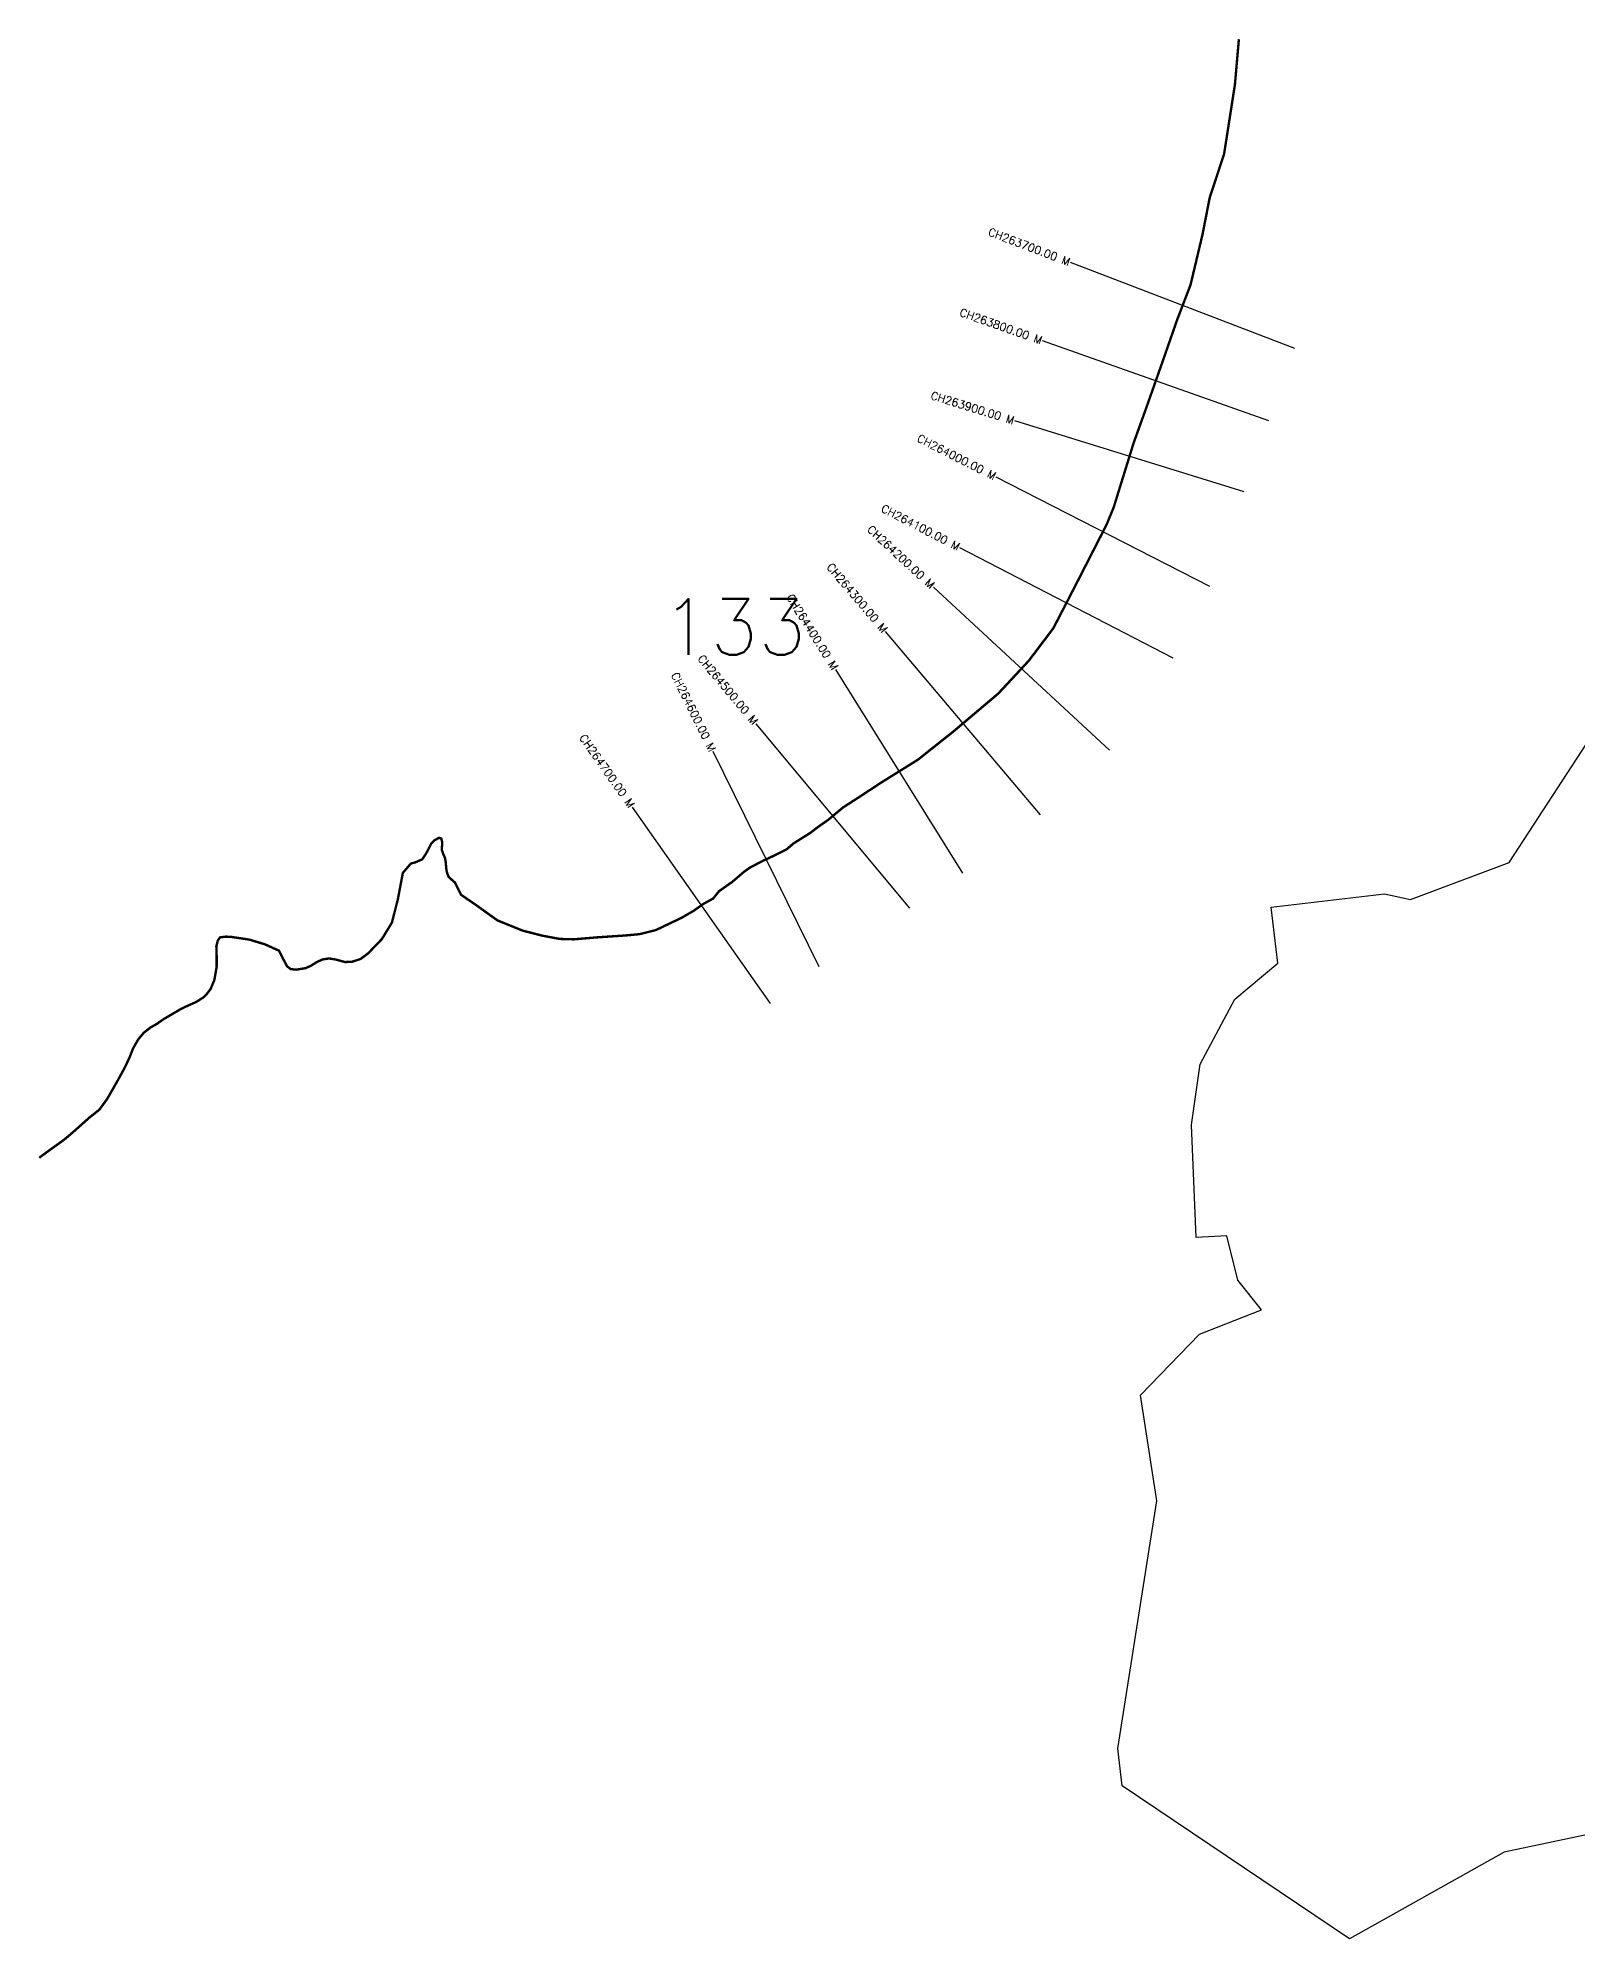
# Model space of a CAD drawing. Header units: metres. Extents: x 279450 to 286021, y 2030817 to 2033660.
# Drawn here: x 279450 to 281375, y 2031284 to 2033660 of the extents above; entities that cross this region are included whole.
import ezdxf
from ezdxf.enums import TextEntityAlignment as Align

# ---------------------------------------------------------------- set-up
doc = ezdxf.new("R2010")
doc.units = ezdxf.units.M
for name, color, linetype in [('CS', 134, 'Continuous'), ('CSMark', 6, 'Continuous'), ('NATURALLY PROTECTED', 3, 'Continuous'), ('village', 3, 'Continuous')]:
    doc.layers.add(name, color=color, linetype=linetype)
doc.styles.get("Standard").update_dxf_attribs({"font": 'simplex.shx'})

msp = doc.modelspace()

# ---------------------------------------------------------------- linework, layer by layer
at = {"layer": 'CS'}
for p, q in [((281021.1, 2033272.2), (280740.9, 2033379.4)), ((280988.9, 2033181.7), (280706, 2033281.6)), ((280957.8, 2033092.8), (280671.3, 2033181.6)), ((280915, 2032974.8), (280647.8, 2033111.3)), ((280869, 2032885.1), (280602.6, 2033023)), ((280789.5, 2032770.1), (280569.4, 2032973.9)), ((280703.5, 2032689.2), (280509.8, 2032918.2)), ((280606.2, 2032616.4), (280447.5, 2032871)), ((280540, 2032572.7), (280347.9, 2032803.2)), ((280426.7, 2032499.2), (280294.2, 2032768.3)), ((280365.9, 2032453.6), (280193.4, 2032699))]:
    msp.add_line(p, q, dxfattribs=at)
at = {"layer": 'NATURALLY PROTECTED', "const_width": 3, "flags": 128}
msp.add_lwpolyline([(280951.3, 2033658.6), (280946.4, 2033602.3), (280932.8, 2033515), (280914.9, 2033460.9), (280905.8, 2033414.4), (280890.9, 2033351.7), (280873.9, 2033307.3), (280855.6, 2033254.8), (280836.5, 2033200.6), (280819.9, 2033154.5), (280794.8, 2033073.5), (280786, 2033052.1), (280747, 2032975.9), (280719.4, 2032922.5), (280688.8, 2032882), (280650.7, 2032841), (280594.9, 2032793.8), (280550.1, 2032758.2), (280503.9, 2032729.4), (280476.1, 2032711.1), (280456.8, 2032698.7), (280437.8, 2032682.9), (280424.5, 2032673.6), (280416, 2032667), (280394.7, 2032653.6), (280385.9, 2032646.1), (280367.5, 2032637), (280361.2, 2032634.1), (280351.7, 2032629.4), (280340.1, 2032623.3), (280332.6, 2032618), (280317.9, 2032605.4), (280301.6, 2032593.9), (280294.1, 2032584.6), (280282.6, 2032578.4), (280269.8, 2032569.4), (280255.1, 2032560.8), (280222.6, 2032545.3), (280202.3, 2032540.2), (280184.1, 2032538.5), (280147.9, 2032536.1), (280120.1, 2032533.7), (280102.4, 2032534.2), (280080.2, 2032538.4), (280056, 2032544.6), (280024.5, 2032557.4), (279997.6, 2032576.7), (279979.2, 2032589.3), (279971.3, 2032604.8), (279963.6, 2032611.6), (279961.8, 2032616.2), (279960.8, 2032620.1), (279960.4, 2032624.4), (279959.9, 2032629.7), (279959, 2032635.4), (279956.9, 2032640.1), (279954.9, 2032646), (279955.4, 2032651.8), (279955.3, 2032656), (279954.4, 2032659.7), (279951.4, 2032660.6), (279945.3, 2032657.1), (279941.4, 2032652.8), (279938.9, 2032647.6), (279935.4, 2032641), (279930.4, 2032633.6), (279921.9, 2032629.9), (279916.4, 2032628.5), (279906.3, 2032616.7), (279900.2, 2032584.4), (279892.7, 2032554.7), (279880, 2032533.9), (279862.8, 2032516.1), (279853.6, 2032509.2), (279843, 2032505.7), (279834.1, 2032505.3), (279822.3, 2032508.5), (279814.2, 2032509.8), (279806, 2032508.6), (279798.7, 2032505.3), (279792, 2032501), (279785, 2032497.8), (279773.1, 2032495.8), (279766.2, 2032496.5), (279761.3, 2032500.3), (279758.4, 2032506.1), (279756.1, 2032510.4), (279751.6, 2032519.5), (279733.9, 2032527.5), (279714.2, 2032533.4), (279702.3, 2032535.2), (279692.1, 2032536.7), (279685.1, 2032537.1), (279677.6, 2032536.1), (279674.9, 2032531.8), (279673.2, 2032525), (279673.6, 2032512.3), (279673.6, 2032499.3), (279670.7, 2032482.8), (279665.9, 2032471.4), (279661, 2032465.1), (279656.9, 2032461.1), (279648.3, 2032455.6), (279639.5, 2032451.7), (279629.1, 2032446.8), (279607.5, 2032434.1), (279598.3, 2032427.7), (279590.7, 2032423.4), (279582.3, 2032416.8), (279575.6, 2032408.7), (279569.2, 2032397.6), (279564.4, 2032385.4), (279558.7, 2032373.4), (279552.5, 2032362), (279543.5, 2032346), (279536.3, 2032333.6), (279527, 2032320.9), (279514.7, 2032311.1), (279493.8, 2032292.5), (279482.8, 2032283.2), (279466.6, 2032271.6), (279454.4, 2032262.7), (279451.8, 2032260.8)], dxfattribs=at)
at = {"layer": 'village', "color": 6}
msp.add_polyline3d([(281474.5, 2031433.2, 0), (281283, 2031393.1, 0), (281089.7, 2031284.5, 0), (280805.6, 2031476, 0), (280800.1, 2031522.7, 0), (280848.8, 2031831.9, 0), (280828.3, 2031964.1, 0), (280902.2, 2032040.1, 0), (280979.6, 2032070.7, 0), (280950.1, 2032107.7, 0), (280936.3, 2032163.1, 0), (280898, 2032161.3, 0), (280892.2, 2032301.7, 0), (280902.7, 2032377.8, 0), (280946.1, 2032459, 0), (281000, 2032504, 0), (280991.6, 2032573.8, 0), (281133.3, 2032590.7, 0), (281166, 2032583.6, 0), (281289.2, 2032629.8, 0), (281434.1, 2032852.2, 0)], dxfattribs=at)

# ---------------------------------------------------------------- texts
at = {"insert": (280230.4, 2032959.2), "char_height": 70, "attachment_point": 1}
msp.add_mtext_dynamic_manual_height_columns('133', width=95.172, gutter_width=1, heights=[0], dxfattribs=at)
at = {"layer": 'CSMark'}
for s, rotation, p in [('CH263700.00 M', 339.0632, (280740, 2033379.8)), ('CH263800.00 M', 340.5565, (280705.1, 2033281.9)), ('CH263900.00 M', 342.7804, (280670.3, 2033181.9)), ('CH264000.00 M', 332.95, (280646.9, 2033111.7)), ('CH264100.00 M', 332.636, (280601.7, 2033023.5)), ('CH264200.00 M', 317.2025, (280568.7, 2032974.6)), ('CH264300.00 M', 310.2192, (280509.2, 2032919)), ('CH264400.00 M', 301.9548, (280446.9, 2032871.8)), ('CH264500.00 M', 309.8027, (280347.3, 2032804)), ('CH264600.00 M', 296.2252, (280293.7, 2032769.2)), ('CH264700.00 M', 305.1145, (280192.8, 2032699.8))]:
    msp.add_text(s, height=10, rotation=rotation, dxfattribs=at).set_placement(p, align=Align.MIDDLE_RIGHT)

doc.saveas('drawing.dxf')
